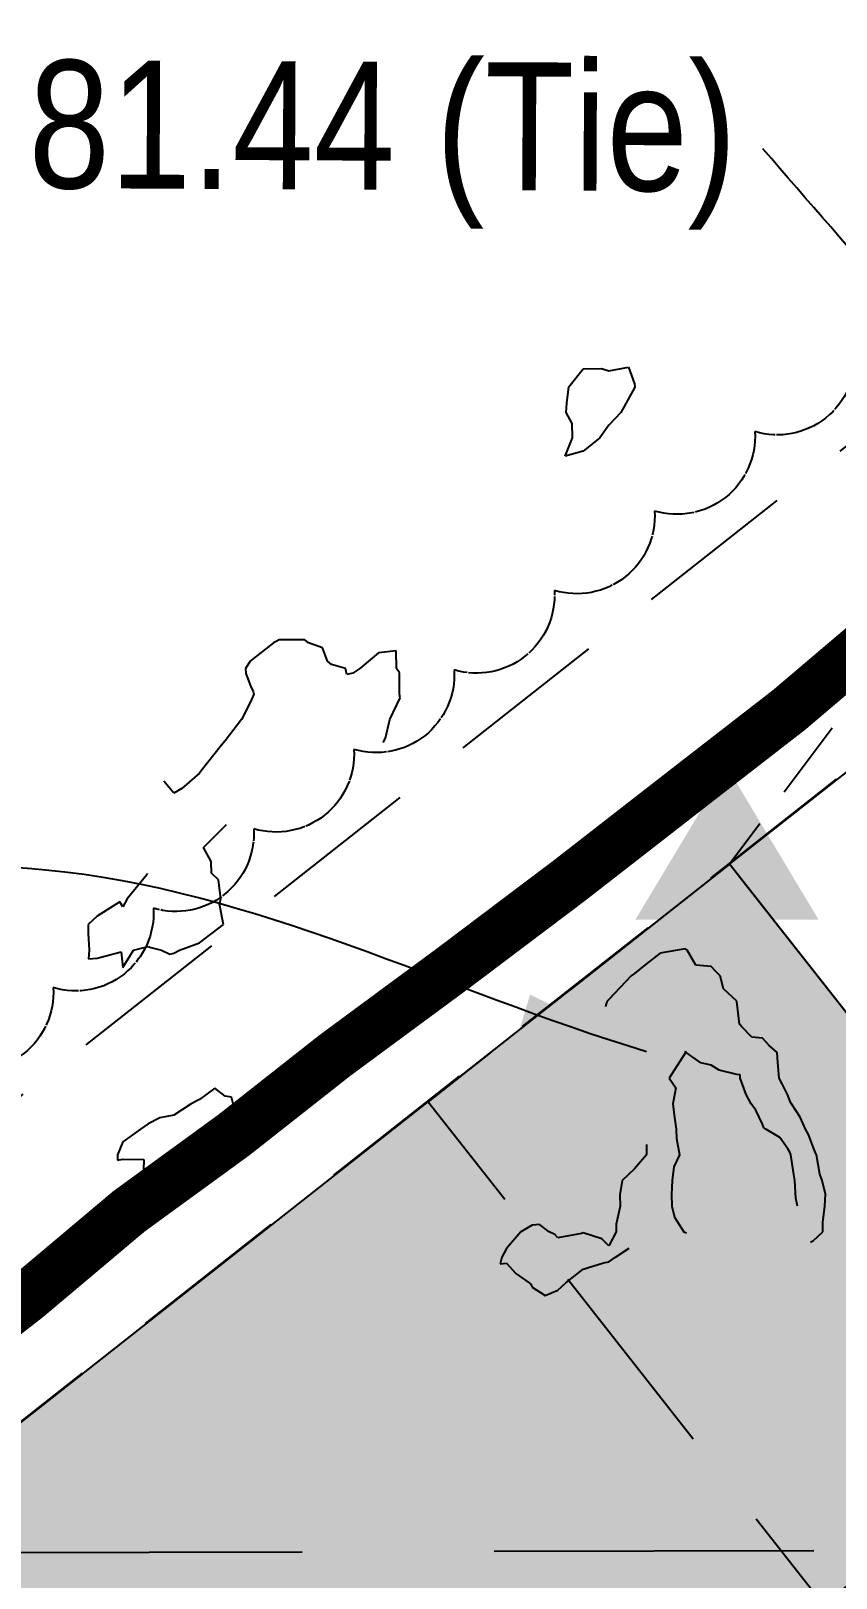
# Model space of a CAD drawing. Extents: x 508119 to 516015, y 6054829 to 6062261.
# Drawn here: x 510412.4 to 510475.4, y 6057551.2 to 6057672 of the extents above; entities that cross this region are included whole.
import ezdxf
from ezdxf.enums import TextEntityAlignment as Align

# ---------------------------------------------------------------- set-up
doc = ezdxf.new("R2010")
doc.units = 0
doc.header["$LTSCALE"] = 5
for name, pattern in [('0', [1, 1, 0]), ('DASHED2', [9.525, 6.35, -3.175]), ('foc-ACCESSROAD', [3.75, 2.5, -1.25]), ('foc-LSD', [8, 5, -3]), ('foc-QUARTERLINE', [33, 25, -3, 2, -3]), ('foc-TIELINE', [1.875, 1.25, -0.625]), ('HIDDEN2', [4.7625, 3.175, -1.5875])]:
    doc.linetypes.add(name, pattern=pattern)
for name, color, linetype in [('AS-ROADS', 254, 'Continuous'), ('F-AR', 190, 'foc-ACCESSROAD'), ('L-BD', 7, 'Continuous'), ('L-MON', 1, 'Continuous'), ('L-QSEC', 8, 'foc-QUARTERLINE'), ('L-SECTION-LSD', 7, 'foc-LSD'), ('L-TIE', 7, 'foc-TIELINE'), ('P-PROPOSED', 10, 'Continuous'), ('P-PROPOSED-H', 21, 'Continuous'), ('T-BUSH', 110, '0'), ('T-EXISTING TFA', 220, 'HIDDEN2'), ('T-EXISTING TFA-T', 220, 'Continuous')]:
    doc.layers.add(name, color=color, linetype=linetype)
doc.styles.add('80CG', font='ARIALN.TTF', dxfattribs={"height": 10})
doc.styles.add('80L', font='ARIALN.TTF', dxfattribs={"height": 10})
doc.dimstyles.new('Compass 5 000', dxfattribs={"dimscale": 5, "dimtxt": 9, "dimasz": 2, "dimexe": 0.2, "dimexo": 0.0625, "dimgap": 0.5, "dimtad": 0, "dimtih": 1, "dimtoh": 1, "dimzin": 0, "dimdsep": 46, "dimtxsty": '80CG', "dimcen": 0.1, "dimse1": 1, "dimse2": 1, "dimclrd": 256, "dimclrt": 256, "dimaunit": 1, "dimadec": 4, "dimazin": 0, "dimtfac": 0.06, "dimtofl": 0, "dimtmove": 0, "dimatfit": 1, "dimfxl": 0.2, "dimtolj": 1, "dimtzin": 0, "dimlwd": -1, "dimarcsym": 0})

# ---------------------------------------------------------------- blocks, each defined once
blk = doc.blocks.new('STRIA')
blk.add_hatch(color=255).paths.add_polyline_path([(-0.041, 1.521), (-1.475, -0.867), (1.392, -0.867)])
blk = doc.blocks.new('STRIAA')
blk.add_blockref('STRIA', (0, 0))
blk = doc.blocks.new('STRIB')
at = {"color": 1}
blk.add_solid([(-1.121, -0.667), (-0.041, 1.133), (1.039, -0.667)], dxfattribs=at)
blk = doc.blocks.new('STRIBB')
blk.add_blockref('STRIB', (0, 0))
blk = doc.blocks.new('STRICC')
for name in ['STRIAA', 'STRIBB']:
    blk.add_blockref(name, (0, 0))
blk = doc.blocks.new('fdspike')
blk.add_blockref('STRICC', (0, 0))

msp = doc.modelspace()

# ---------------------------------------------------------------- hatches: boundary and pattern name
at = {"layer": 'P-PROPOSED-H'}
h = msp.add_hatch(color=256, dxfattribs=at)
h.dxf.hatch_style = 1
h.paths.add_polyline_path([(510371.775, 6057404.776), (510309.966, 6057483.32), (510467.055, 6057606.939), (510528.864, 6057528.394)])

# ---------------------------------------------------------------- linework, layer by layer
at = {"layer": 'AS-ROADS', "const_width": 3.998, "flags": 128}
msp.add_lwpolyline([(510396.904, 6057561.295), (510412.102, 6057573.091), (510420.077, 6057579.8), (510428.297, 6057585.779), (510436.181, 6057591.982), (510445.461, 6057598.824), (510454.484, 6057605.622), (510463.239, 6057612.428), (510471.705, 6057618.99), (510479.705, 6057625.775), (510487.607, 6057632.328), (510496.5, 6057639.387), (510504.864, 6057646.143), (510513.621, 6057652.694), (510520.918, 6057660.024), (510529.482, 6057665.798), (510538.124, 6057672.098), (510546.41, 6057678.145), (510554.942, 6057684.33), (510563.584, 6057690.54)], dxfattribs=at)
at = {"layer": 'F-AR'}
msp.add_lwpolyline([(509493.074, 6056840.549), (510632.871, 6057737.481), (510730.745, 6057814.742), (510805.053, 6057720.567), (510830.447, 6057720.64), (510734.054, 6057842.804), (510632.819, 6057762.877), (509480.108, 6056855.782)], dxfattribs=at)
at = {"layer": 'L-QSEC', "linetype": 'DASHED2', "flags": 128}
for points in [[(510459.642, 6057644.216), (510459.598, 6057644.138), (510458.538, 6057642.216), (510457.598, 6057641.225), (510456.902, 6057640.216), (510455.598, 6057639.189), (510454.174, 6057638.791), (510454.758, 6057640.216), (510454.73, 6057641.348), (510454.257, 6057642.216), (510454.311, 6057642.929), (510454.461, 6057644.216), (510455.598, 6057645.619), (510457.027, 6057645.645), (510457.598, 6057645.462), (510459.134, 6057645.752), (510459.598, 6057644.443), (510459.642, 6057644.216)], [(510441.298, 6057619.916), (510441.227, 6057620.216), (510441.244, 6057621.861), (510440.99, 6057622.216), (510440.967, 6057623.584), (510439.598, 6057623.434), (510438.126, 6057622.216), (510437.598, 6057621.853), (510437.124, 6057621.742), (510437.003, 6057622.216), (510435.907, 6057622.525), (510435.598, 6057622.79), (510435.21, 6057623.827), (510434.108, 6057624.216), (510433.82, 6057624.437), (510433.598, 6057624.449), (510431.832, 6057624.449), (510431.598, 6057624.319), (510431.392, 6057624.216), (510429.598, 6057622.822), (510429.192, 6057622.216), (510429.216, 6057621.833), (510429.598, 6057620.866), (510429.788, 6057620.406), (510429.845, 6057620.216), (510429.598, 6057619.605), (510428.869, 6057618.216), (510427.598, 6057616.567), (510427.319, 6057616.216), (510426.233, 6057614.851), (510425.734, 6057614.216), (510425.598, 6057614.028), (510424.217, 6057612.835), (510423.598, 6057612.469), (510422.803, 6057613.421), (510422.205, 6057614.216), (510421.938, 6057614.555), (510421.598, 6057615.022), (510420.988, 6057615.606), (510419.965, 6057616.582), (510419.598, 6057616.794), (510419.548, 6057616.216), (510419.546, 6057616.164), (510419.413, 6057614.216), (510419.41, 6057614.027), (510419.376, 6057612.216), (510419.375, 6057611.993), (510419.587, 6057610.216), (510419.587, 6057610.205), (510419.598, 6057610.008), (510420.153, 6057608.771), (510420.761, 6057608.216), (510420.901, 6057607.519), (510421.5, 6057606.216), (510421.488, 6057606.105), (510419.943, 6057604.216), (510419.598, 6057603.601), (510419.378, 6057603.996), (510417.598, 6057602.866), (510416.884, 6057602.216), (510416.884, 6057601.501), (510416.976, 6057600.216), (510416.924, 6057599.542), (510417.598, 6057599.571), (510419.473, 6057600.091), (510419.598, 6057598.853), (510420.43, 6057600.216), (510421.598, 6057600.503), (510421.789, 6057600.407), (510422.629, 6057600.216), (510423.268, 6057599.885), (510423.598, 6057599.973), (510424.024, 6057600.216), (510425.598, 6057600.794), (510427.481, 6057602.216), (510427.171, 6057603.789), (510427.267, 6057604.216), (510427.095, 6057605.713), (510426.548, 6057606.216), (510426.523, 6057607.141), (510425.924, 6057608.216), (510427.598, 6057609.911), (510427.891, 6057610.216), (510429.598, 6057611.836), (510430.994, 6057612.216), (510431.598, 6057612.576), (510432.112, 6057614.216), (510433.598, 6057615.498), (510434.833, 6057615.45), (510435.598, 6057615.197), (510436.719, 6057615.336), (510437.598, 6057614.574), (510438.495, 6057615.113), (510439.598, 6057615.763), (510439.817, 6057616.216), (510440.144, 6057616.761), (510440.485, 6057618.216), (510441.298, 6057619.916)], [(510474.537, 6057581.154), (510474.281, 6057582.216), (510474.097, 6057582.715), (510473.824, 6057584.216), (510473.751, 6057584.369), (510473.598, 6057584.774), (510473.196, 6057585.814), (510472.965, 6057586.216), (510472.545, 6057587.163), (510471.878, 6057588.216), (510471.782, 6057588.4), (510471.598, 6057588.879), (510471.144, 6057589.762), (510470.925, 6057590.216), (510470.807, 6057591.425), (510470.753, 6057592.216), (510470.142, 6057592.76), (510469.598, 6057593.322), (510468.785, 6057593.403), (510467.994, 6057594.216), (510467.818, 6057594.435), (510467.598, 6057596.191), (510467.594, 6057596.212), (510467.595, 6057596.216), (510466.572, 6057597.189), (510466.296, 6057598.216), (510465.938, 6057598.556), (510465.598, 6057598.927), (510464.407, 6057599.025), (510463.728, 6057600.216), (510463.649, 6057600.266), (510463.598, 6057600.316), (510462.966, 6057600.216), (510461.598, 6057599.984), (510460.45, 6057599.068), (510459.598, 6057598.395), (510459.346, 6057598.216), (510457.598, 6057596.342), (510457.463, 6057596.216), (510457.389, 6057596.006), (510456.967, 6057594.216), (510455.598, 6057592.633), (510455.155, 6057592.216), (510454.882, 6057591.5), (510455.598, 6057590.416), (510455.671, 6057590.288), (510455.644, 6057590.216), (510455.887, 6057588.504), (510457.598, 6057588.834), (510458.18, 6057588.798), (510459.368, 6057588.216), (510459.392, 6057588.01), (510459.598, 6057588.112), (510460.492, 6057587.109), (510460.635, 6057586.216), (510460.54, 6057585.158), (510460.552, 6057584.216), (510459.598, 6057583.129), (510458.633, 6057582.216), (510458.466, 6057581.084), (510458.492, 6057580.216), (510458.182, 6057578.8), (510458.177, 6057578.216), (510457.598, 6057577.116), (510457.054, 6057577.672), (510455.598, 6057578.136), (510455.471, 6057578.088), (510453.598, 6057577.749), (510453.377, 6057577.994), (510452.945, 6057578.216), (510452.167, 6057578.785), (510451.598, 6057578.729), (510450.716, 6057578.216), (510449.598, 6057576.896), (510449.243, 6057576.216), (510449.1, 6057575.718), (510449.598, 6057575.767), (510450.333, 6057574.95), (510451.366, 6057574.216), (510451.493, 6057574.111), (510451.598, 6057573.877), (510452.609, 6057573.226), (510453.598, 6057573.645), (510454.24, 6057574.216), (510455.598, 6057575.286), (510457.179, 6057575.796), (510457.598, 6057575.864), (510458.121, 6057576.216), (510459.598, 6057577.186), (510460.123, 6057576.741), (510461.598, 6057576.541), (510461.815, 6057576.433), (510462.254, 6057576.216), (510463.04, 6057575.658), (510463.598, 6057575.548), (510464.61, 6057575.228), (510465.598, 6057574.967), (510466.195, 6057574.812), (510467.358, 6057574.216), (510467.493, 6057574.111), (510467.598, 6057574.122), (510467.729, 6057574.216), (510469.598, 6057575.6), (510470.841, 6057576.216), (510471.598, 6057576.526), (510472.212, 6057576.83), (510473.598, 6057577.523), (510474.323, 6057578.216), (510474.326, 6057578.944), (510474.472, 6057580.216), (510474.537, 6057581.154)], [(510472.358, 6057580.216), (510472.21, 6057580.828), (510472.138, 6057582.216), (510472.055, 6057582.673), (510471.836, 6057584.216), (510471.769, 6057584.387), (510471.598, 6057584.686), (510470.969, 6057585.587), (510469.861, 6057586.216), (510469.723, 6057586.34), (510469.598, 6057586.604), (510469.095, 6057587.713), (510468.736, 6057588.216), (510468.327, 6057588.945), (510467.874, 6057590.216), (510467.856, 6057590.474), (510467.598, 6057590.502), (510466.216, 6057590.834), (510465.598, 6057591.226), (510464.777, 6057591.395), (510463.632, 6057592.216), (510463.615, 6057592.232), (510463.598, 6057592.322), (510463.564, 6057592.216), (510463.557, 6057592.175), (510462.321, 6057590.216), (510462.835, 6057589.452), (510462.598, 6057588.216), (510462.692, 6057587.309), (510462.87, 6057586.216), (510462.876, 6057585.493), (510463.112, 6057584.216), (510462.669, 6057583.287), (510462.545, 6057582.216), (510462.505, 6057581.123), (510462.514, 6057580.216), (510462.735, 6057579.353), (510463.458, 6057578.216), (510463.551, 6057578.169), (510463.598, 6057578.146), (510464.989, 6057577.607), (510465.598, 6057577.428), (510466.848, 6057577.465), (510467.598, 6057577.204), (510468.784, 6057577.401), (510469.598, 6057577.787), (510470.804, 6057578.216), (510471.598, 6057578.81), (510472.358, 6057580.216)], [(510428.443, 6057587.061), (510428.235, 6057588.216), (510428.099, 6057588.717), (510427.598, 6057588.8), (510426.807, 6057589.424), (510425.598, 6057588.535), (510424.94, 6057588.216), (510423.598, 6057587.31), (510422.495, 6057587.112), (510421.598, 6057586.638), (510420.988, 6057586.216), (510419.598, 6057585.226), (510419.199, 6057584.216), (510419.19, 6057583.808), (510419.598, 6057583.894), (510421.249, 6057583.867), (510421.201, 6057582.216), (510421.256, 6057581.874), (510421.265, 6057580.216), (510421.254, 6057579.871), (510421.598, 6057579.819), (510423.537, 6057580.155), (510423.598, 6057580.004), (510423.736, 6057580.216), (510425.598, 6057582.189), (510425.628, 6057582.216), (510425.858, 6057582.476), (510427.064, 6057584.216), (510427.598, 6057585.507), (510427.921, 6057586.216), (510428.443, 6057587.061)]]:
    msp.add_lwpolyline(points, dxfattribs=at)
at = {"layer": 'L-SECTION-LSD', "flags": 128}
msp.add_lwpolyline([(509728.631, 6057551.584), (510531.362, 6057553.448)], dxfattribs=at)
at = {"layer": 'L-TIE', "flags": 128}
msp.add_lwpolyline([(510514.652, 6057669.888), (510467.035, 6057606.923)], dxfattribs=at)
at = {"layer": 'P-PROPOSED'}
msp.add_lwpolyline([(510371.775, 6057404.776), (510309.966, 6057483.32), (510467.055, 6057606.939), (510528.864, 6057528.394)], close=True, dxfattribs=at)
at = {"layer": 'T-BUSH', "flags": 128}
msp.add_lwpolyline([(510264.156, 6057959.812, -0.0129584), (510264.091, 6057959.503, -0.5205671), (510270.728, 6057952.03, -0.5205671), (510277.365, 6057944.557, -0.5205671), (510284.002, 6057937.084, -0.5205671), (510290.639, 6057929.611, -0.5205671), (510297.276, 6057922.138, -0.5205671), (510303.913, 6057914.665, -0.5205671), (510310.55, 6057907.192, -0.5205671), (510317.187, 6057899.718, -0.5205671), (510323.824, 6057892.245, -0.5205671), (510330.461, 6057884.772, -0.5205671), (510337.098, 6057877.299, -0.5205671), (510343.651, 6057869.755, -0.5205671), (510350.029, 6057862.059, -0.5205671), (510356.406, 6057854.363, -0.5205671), (510362.783, 6057846.667, -0.5205671), (510369.16, 6057838.971, -0.5205671), (510375.538, 6057831.275, -0.5205671), (510381.915, 6057823.579, -0.5205671), (510388.292, 6057815.883, -0.5205671), (510394.669, 6057808.187, -0.5205671), (510401.047, 6057800.491, -0.5205671), (510407.424, 6057792.796, -0.5205671), (510413.801, 6057785.1, -0.5205671), (510420.178, 6057777.404, -0.5205671), (510426.556, 6057769.708, -0.5205671), (510432.933, 6057762.012, -0.5205671), (510439.31, 6057754.316, -0.5205671), (510445.687, 6057746.62, -0.5205671), (510452.064, 6057738.924, -0.5205671), (510458.442, 6057731.228, -0.5205671), (510464.862, 6057723.57, -0.5205671), (510471.531, 6057716.124, -0.5205671), (510478.199, 6057708.679, -0.5205671), (510484.867, 6057701.234, -0.5205671), (510491.535, 6057693.789, -0.5205671), (510498.203, 6057686.344, -0.5205671), (510504.872, 6057678.898, -0.5205671), (510508.192, 6057671.739, -0.5205671), (510500.357, 6057665.535, -0.5205671), (510492.521, 6057659.33, -0.5205671), (510484.686, 6057653.125, -0.5205671), (510476.85, 6057646.92, -0.5205671), (510469.015, 6057640.715, -0.5205671), (510461.179, 6057634.51, -0.5205671), (510453.343, 6057628.305, -0.5205671), (510445.508, 6057622.1, -0.5205671), (510437.672, 6057615.895, -0.5205671), (510429.837, 6057609.69, -0.5205671), (510422.001, 6057603.486, -0.5205671), (510414.166, 6057597.281, -0.5205671), (510406.33, 6057591.076, -0.5205671), (510398.495, 6057584.871, -0.5205671), (510390.659, 6057578.666, -0.5205671), (510382.824, 6057572.461, -0.5205671), (510374.988, 6057566.256, -0.5205671), (510367.153, 6057560.051, -0.5205671), (510359.317, 6057553.846, -0.5205671), (510351.481, 6057547.642, -0.5205671), (510343.646, 6057541.437, -0.5205671), (510335.81, 6057535.232, -0.5205671), (510327.975, 6057529.027, -0.5205671), (510320.139, 6057522.822, -0.5205671), (510312.304, 6057516.617, -0.5205671), (510304.468, 6057510.412, -0.5205671), (510296.633, 6057504.207, -0.5205671), (510288.797, 6057498.002, -0.5205671), (510280.962, 6057491.797, -0.5205671), (510273.126, 6057485.593, -0.5205671), (510265.291, 6057479.388, -0.5205671), (510257.455, 6057473.183, -0.5205671), (510249.62, 6057466.978, -0.5205671), (510241.784, 6057460.773, -0.5205671), (510233.948, 6057454.568, -0.5205671), (510226.113, 6057448.363, -0.5205671), (510218.277, 6057442.158, -0.5205671), (510210.442, 6057435.953, -0.5205671), (510202.606, 6057429.748, -0.5205671), (510194.771, 6057423.544, -0.5205671), (510186.935, 6057417.339, -0.5205671), (510179.1, 6057411.134, -0.5205671), (510171.264, 6057404.929, -0.5205671), (510163.429, 6057398.724, -0.5205671), (510155.593, 6057392.519, -0.5205671), (510147.758, 6057386.314, -0.5205671), (510139.922, 6057380.109, -0.5205671), (510132.087, 6057373.904, -0.5205671), (510124.251, 6057367.7, -0.5205671), (510116.415, 6057361.495, -0.5205671), (510108.58, 6057355.29, -0.5205671), (510100.744, 6057349.085, -0.5205671), (510092.909, 6057342.88, -0.5205671), (510085.073, 6057336.675, -0.5205671), (510077.238, 6057330.47, -0.5205671), (510069.402, 6057324.265, -0.5205671), (510061.567, 6057318.06, -0.5205671), (510053.731, 6057311.855, -0.5205671), (510045.896, 6057305.651, -0.5205671), (510038.06, 6057299.446, -0.5205671), (510030.225, 6057293.241, -0.5205671), (510022.389, 6057287.036, -0.5205671), (510014.554, 6057280.831, -0.5205671), (510006.718, 6057274.626, -0.5205671), (509998.882, 6057268.421, -0.5205671), (509991.047, 6057262.216, -0.5205671), (509983.211, 6057256.011, -0.5205671), (509975.376, 6057249.806, -0.5205671), (509967.54, 6057243.602, -0.5205671), (509959.705, 6057237.397, -0.5205671), (509951.869, 6057231.192, -0.5205671), (509943.984, 6057225.05, -0.5205671), (509936.099, 6057218.908, -0.5205671), (509928.215, 6057212.766, -0.5205671), (509920.33, 6057206.623, -0.5205671), (509912.445, 6057200.481, -0.5205671), (509904.56, 6057194.339, -0.5205671), (509896.675, 6057188.197, -0.5205671), (509888.791, 6057182.055, -0.5205671), (509880.906, 6057175.912, -0.5205671), (509873.021, 6057169.77, -0.5205671), (509865.136, 6057163.628, -0.5205671), (509857.252, 6057157.486, -0.2474646), (509854.858, 6057152.324)], format="xyb", dxfattribs=at)
at = {"layer": 'T-EXISTING TFA'}
msp.add_lwpolyline([(510594.986, 6057605.854), (510516.477, 6057544.083), (510467.035, 6057606.923), (510545.544, 6057668.694)], close=True, dxfattribs=at)
at = {"layer": 'T-EXISTING TFA', "flags": 128}
msp.add_lwpolyline([(510467.035, 6057606.923), (510443.476, 6057588.374), (510474.378, 6057549.099), (510497.95, 6057567.659), (510467.035, 6057606.923)], close=True, dxfattribs=at)

# ---------------------------------------------------------------- block references
at = {"layer": 'L-MON', "color": 6, "xscale": 4.99742, "yscale": 4.99742, "zscale": 4.99742}
msp.add_blockref('fdspike', (510467.039, 6057606.921), dxfattribs=at)

# ---------------------------------------------------------------- texts
at = {"layer": 'L-BD', "style": '80L'}
msp.add_text('81.44 (Tie)', height=9.99482, rotation=359.73894, dxfattribs=at).set_placement((510439.916, 6057663.375), align=Align.MIDDLE)

# ---------------------------------------------------------------- leaders
at = {"layer": 'L-BD', "path_type": 1}
msp.add_leader([(510490.843, 6057638.406), (510469.64, 6057662.799)], dimstyle='Compass 5 000', override={"dimgap": 0.5, "dimtad": 0}, dxfattribs=at)
at = {"layer": 'T-EXISTING TFA-T', "path_type": 1}
msp.add_leader([(510460.538, 6057592.276), (510413.55, 6057606.47), (510396.61, 6057606.838)], dimstyle='Compass 5 000', override={"dimgap": 0.5, "dimtad": 0}, dxfattribs=at)

doc.saveas('drawing.dxf')
